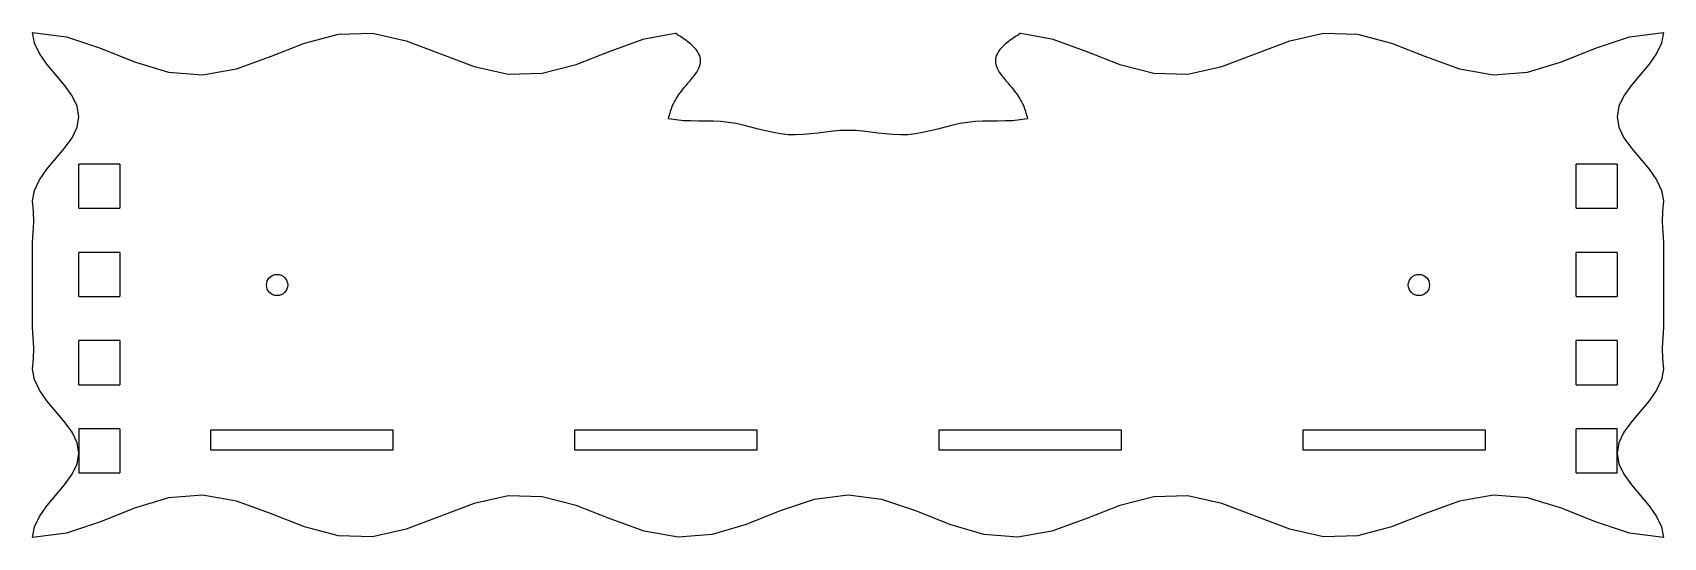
# Model space of a CAD drawing. Header units: millimetres. Extents: x 0 to 462, y 0 to 143.
import ezdxf

# ---------------------------------------------------------------- set-up
doc = ezdxf.new("R2010")
doc.units = ezdxf.units.MM
doc.layers.add('CutProfile', color=7, linetype='CONTINUOUS')

msp = doc.modelspace()

# ---------------------------------------------------------------- linework, layer by layer
at = {"layer": 'CutProfile'}
for p, q in [((0, 143), (9.62, 141.76)), ((0.5, 140.02), (0, 143)), ((1.92, 137.04), (0.5, 140.02)), ((9.62, 141.76), (19.23, 138.55)), ((19.23, 138.55), (28.85, 134.7)), ((67.32, 136.22), (76.93, 140)), ((76.93, 140), (86.55, 142.54)), ((86.55, 142.54), (96.17, 142.8)), ((96.17, 142.8), (105.78, 140.65)), ((105.78, 140.65), (125.02, 133.35)), ((163.48, 137.78), (173.1, 141.24)), ((173.1, 141.24), (181.93, 142.81)), ((182.56, 142.41), (181.93, 142.81)), ((183.37, 141.88), (182.56, 142.41)), ((184.15, 141.35), (183.37, 141.88)), ((184.89, 140.82), (184.15, 141.35)), ((185.59, 140.3), (184.89, 140.82)), ((186.23, 139.77), (185.59, 140.3)), ((186.81, 139.24), (186.23, 139.77)), ((187.34, 138.71), (186.81, 139.24)), ((187.79, 138.18), (187.34, 138.71)), ((274.26, 138.71), (273.81, 138.18)), ((274.79, 139.24), (274.26, 138.71)), ((275.37, 139.77), (274.79, 139.24)), ((276.01, 140.3), (275.37, 139.77)), ((276.71, 140.82), (276.01, 140.3)), ((277.45, 141.35), (276.71, 140.82)), ((278.23, 141.88), (277.45, 141.35)), ((279.04, 142.41), (278.23, 141.88)), ((279.67, 142.81), (279.04, 142.41)), ((279.67, 142.81), (288.5, 141.24)), ((288.5, 141.24), (298.12, 137.78)), ((336.58, 133.35), (355.82, 140.65)), ((355.82, 140.65), (365.43, 142.8)), ((365.43, 142.8), (375.05, 142.54)), ((375.05, 142.54), (384.67, 140)), ((384.67, 140), (394.28, 136.22)), ((432.75, 134.7), (442.37, 138.55)), ((442.37, 138.55), (451.98, 141.76)), ((451.98, 141.76), (461.6, 143)), ((461.1, 140.02), (459.68, 137.04)), ((461.6, 143), (461.1, 140.02)), ((4.04, 134.06), (1.92, 137.04)), ((9.06, 128.1), (4.04, 134.06)), ((28.85, 134.7), (38.47, 131.8)), ((57.7, 132.76), (67.32, 136.22)), ((144.25, 131.46), (153.87, 134)), ((153.87, 134), (163.48, 137.78)), ((188.18, 137.65), (187.79, 138.18)), ((188.5, 137.12), (188.18, 137.65)), ((188.74, 136.59), (188.5, 137.12)), ((188.92, 136.06), (188.74, 136.59)), ((188.76, 133.42), (188.92, 133.95)), ((189.02, 135.53), (188.92, 136.06)), ((188.92, 133.95), (189.02, 134.47)), ((189.05, 135), (189.02, 135.53)), ((189.02, 134.47), (189.05, 135)), ((272.58, 135.53), (272.55, 135)), ((272.55, 135), (272.58, 134.47)), ((272.68, 136.06), (272.58, 135.53)), ((272.58, 134.47), (272.68, 133.95)), ((272.86, 136.59), (272.68, 136.06)), ((272.68, 133.95), (272.84, 133.42)), ((273.1, 137.12), (272.86, 136.59)), ((273.42, 137.65), (273.1, 137.12)), ((273.81, 138.18), (273.42, 137.65)), ((298.12, 137.78), (307.73, 134)), ((307.73, 134), (317.35, 131.46)), ((394.28, 136.22), (403.9, 132.76)), ((423.13, 131.8), (432.75, 134.7)), ((457.56, 134.06), (452.54, 128.1)), ((459.68, 137.04), (457.56, 134.06)), ((38.47, 131.8), (48.08, 131.05)), ((48.08, 131.05), (57.7, 132.76)), ((125.02, 133.35), (134.63, 131.2)), ((134.63, 131.2), (144.25, 131.46)), ((185.96, 129.18), (186.4, 129.71)), ((186.4, 129.71), (186.83, 130.24)), ((186.83, 130.24), (187.24, 130.77)), ((187.24, 130.77), (187.62, 131.3)), ((187.62, 131.3), (187.97, 131.83)), ((187.97, 131.83), (188.28, 132.36)), ((188.28, 132.36), (188.54, 132.89)), ((188.54, 132.89), (188.76, 133.42)), ((272.84, 133.42), (273.06, 132.89)), ((273.06, 132.89), (273.32, 132.36)), ((273.32, 132.36), (273.63, 131.83)), ((273.63, 131.83), (273.98, 131.3)), ((273.98, 131.3), (274.36, 130.77)), ((274.36, 130.77), (274.77, 130.24)), ((274.77, 130.24), (275.2, 129.71)), ((275.2, 129.71), (275.64, 129.18)), ((317.35, 131.46), (326.97, 131.2)), ((326.97, 131.2), (336.58, 133.35)), ((403.9, 132.76), (413.52, 131.05)), ((413.52, 131.05), (423.13, 131.8)), ((11.18, 125.12), (9.06, 128.1)), ((12.6, 122.15), (11.18, 125.12)), ((182.25, 124.42), (182.59, 124.95)), ((182.59, 124.95), (182.96, 125.48)), ((182.96, 125.48), (183.35, 126.01)), ((183.35, 126.01), (183.75, 126.54)), ((183.75, 126.54), (184.18, 127.07)), ((184.18, 127.07), (184.62, 127.6)), ((184.62, 127.6), (185.06, 128.12)), ((185.06, 128.12), (185.51, 128.65)), ((185.51, 128.65), (185.96, 129.18)), ((275.64, 129.18), (276.09, 128.65)), ((276.09, 128.65), (276.54, 128.12)), ((276.54, 128.12), (276.98, 127.6)), ((276.98, 127.6), (277.42, 127.07)), ((277.42, 127.07), (277.85, 126.54)), ((277.85, 126.54), (278.25, 126.01)), ((278.25, 126.01), (278.64, 125.48)), ((278.64, 125.48), (279.01, 124.95)), ((279.01, 124.95), (279.35, 124.42)), ((450.42, 125.12), (449, 122.15)), ((452.54, 128.1), (450.42, 125.12)), ((13.1, 119.17), (12.6, 122.15)), ((180.27, 119.66), (180.42, 120.19)), ((180.42, 120.19), (180.58, 120.72)), ((180.58, 120.72), (180.75, 121.25)), ((180.75, 121.25), (180.94, 121.78)), ((180.94, 121.78), (181.15, 122.3)), ((181.15, 122.3), (181.39, 122.83)), ((181.39, 122.83), (181.65, 123.36)), ((181.65, 123.36), (181.94, 123.89)), ((181.94, 123.89), (182.25, 124.42)), ((279.35, 124.42), (279.66, 123.89)), ((279.66, 123.89), (279.95, 123.36)), ((279.95, 123.36), (280.21, 122.83)), ((280.21, 122.83), (280.45, 122.3)), ((280.45, 122.3), (280.66, 121.78)), ((280.66, 121.78), (280.85, 121.25)), ((280.85, 121.25), (281.02, 120.72)), ((281.02, 120.72), (281.18, 120.19)), ((281.18, 120.19), (281.33, 119.66)), ((449, 122.15), (448.5, 119.17)), ((11.18, 113.21), (12.6, 116.19)), ((12.6, 116.19), (13.1, 119.17)), ((180, 118.6), (180.13, 119.13)), ((182.12, 118.25), (180, 118.6)), ((180.13, 119.13), (180.27, 119.66)), ((184.23, 118.05), (182.12, 118.25)), ((186.35, 117.96), (184.23, 118.05)), ((188.47, 117.94), (186.35, 117.96)), ((190.58, 117.93), (188.47, 117.94)), ((192.7, 117.9), (190.58, 117.93)), ((194.82, 117.78), (192.7, 117.9)), ((196.93, 117.56), (194.82, 117.78)), ((199.05, 117.21), (196.93, 117.56)), ((201.17, 116.77), (199.05, 117.21)), ((203.28, 116.24), (201.17, 116.77)), ((205.4, 115.68), (203.28, 116.24)), ((207.52, 115.14), (205.4, 115.68)), ((256.2, 115.68), (254.08, 115.14)), ((258.32, 116.24), (256.2, 115.68)), ((260.43, 116.77), (258.32, 116.24)), ((262.55, 117.21), (260.43, 116.77)), ((264.67, 117.56), (262.55, 117.21)), ((266.78, 117.78), (264.67, 117.56)), ((268.9, 117.9), (266.78, 117.78)), ((271.02, 117.93), (268.9, 117.9)), ((273.13, 117.94), (271.02, 117.93)), ((275.25, 117.96), (273.13, 117.94)), ((277.37, 118.05), (275.25, 117.96)), ((279.48, 118.25), (277.37, 118.05)), ((281.6, 118.6), (279.48, 118.25)), ((281.33, 119.66), (281.47, 119.13)), ((281.47, 119.13), (281.6, 118.6)), ((448.5, 119.17), (449, 116.19)), ((449, 116.19), (450.42, 113.21)), ((9.06, 110.23), (11.18, 113.21)), ((209.63, 114.66), (207.52, 115.14)), ((211.75, 114.3), (209.63, 114.66)), ((213.87, 114.08), (211.75, 114.3)), ((215.98, 114.02), (213.87, 114.08)), ((218.1, 114.1), (215.98, 114.02)), ((220.22, 114.29), (218.1, 114.1)), ((222.33, 114.55), (220.22, 114.29)), ((224.45, 114.83), (222.33, 114.55)), ((226.57, 115.07), (224.45, 114.83)), ((228.68, 115.24), (226.57, 115.07)), ((230.8, 115.3), (228.68, 115.24)), ((232.92, 115.24), (230.8, 115.3)), ((235.03, 115.07), (232.92, 115.24)), ((237.15, 114.83), (235.03, 115.07)), ((239.27, 114.55), (237.15, 114.83)), ((241.38, 114.29), (239.27, 114.55)), ((243.5, 114.1), (241.38, 114.29)), ((245.62, 114.02), (243.5, 114.1)), ((247.73, 114.08), (245.62, 114.02)), ((249.85, 114.3), (247.73, 114.08)), ((251.97, 114.66), (249.85, 114.3)), ((254.08, 115.14), (251.97, 114.66)), ((450.42, 113.21), (452.54, 110.23)), ((4.04, 104.27), (9.06, 110.23)), ((452.54, 110.23), (457.56, 104.27)), ((1.92, 101.29), (4.04, 104.27)), ((24.7, 105.75), (13.1, 105.75)), ((13.1, 93.25), (13.1, 105.75)), ((24.7, 105.75), (24.7, 93.25)), ((448.5, 105.75), (436.9, 105.75)), ((436.9, 93.25), (436.9, 105.75)), ((448.5, 105.75), (448.5, 93.25)), ((457.56, 104.27), (459.68, 101.29)), ((0, 95.33), (0.5, 98.31)), ((0.5, 98.31), (1.92, 101.29)), ((459.68, 101.29), (461.1, 98.31)), ((461.1, 98.31), (461.6, 95.33)), ((0.21, 92.35), (0, 95.33)), ((0.32, 89.38), (0.21, 92.35)), ((13.1, 93.25), (24.7, 93.25)), ((436.9, 93.25), (448.5, 93.25)), ((461.39, 92.35), (461.28, 89.38)), ((461.6, 95.33), (461.39, 92.35)), ((0.12, 86.4), (0.32, 89.38)), ((461.28, 89.38), (461.48, 86.4)), ((0, 83.42), (0.12, 86.4)), ((0, 59.58), (0, 83.42)), ((461.48, 86.4), (461.6, 83.42)), ((461.6, 83.42), (461.6, 59.58)), ((24.7, 80.75), (13.1, 80.75)), ((13.1, 68.25), (13.1, 80.75)), ((24.7, 80.75), (24.7, 68.25)), ((448.5, 80.75), (436.9, 80.75)), ((436.9, 68.25), (436.9, 80.75)), ((448.5, 80.75), (448.5, 68.25)), ((13.1, 68.25), (24.7, 68.25)), ((436.9, 68.25), (448.5, 68.25)), ((0.12, 56.6), (0, 59.58)), ((0.32, 53.62), (0.12, 56.6)), ((24.7, 55.75), (13.1, 55.75)), ((13.1, 43.25), (13.1, 55.75)), ((24.7, 55.75), (24.7, 43.25)), ((448.5, 55.75), (436.9, 55.75)), ((436.9, 43.25), (436.9, 55.75)), ((448.5, 55.75), (448.5, 43.25)), ((461.48, 56.6), (461.28, 53.62)), ((461.6, 59.58), (461.48, 56.6)), ((0.21, 50.65), (0.32, 53.62)), ((461.28, 53.62), (461.39, 50.65)), ((0, 47.67), (0.21, 50.65)), ((0.5, 44.69), (0, 47.67)), ((461.6, 47.67), (461.1, 44.69)), ((461.39, 50.65), (461.6, 47.67)), ((1.92, 41.71), (0.5, 44.69)), ((4.04, 38.73), (1.92, 41.71)), ((13.1, 43.25), (24.7, 43.25)), ((436.9, 43.25), (448.5, 43.25)), ((459.68, 41.71), (457.56, 38.73)), ((461.1, 44.69), (459.68, 41.71)), ((9.06, 32.77), (4.04, 38.73)), ((457.56, 38.73), (452.54, 32.77)), ((11.18, 29.79), (9.06, 32.77)), ((452.54, 32.77), (450.42, 29.79)), ((12.6, 26.81), (11.18, 29.79)), ((13.1, 30.75), (13.1, 23.83)), ((24.7, 30.75), (13.1, 30.75)), ((24.7, 30.75), (24.7, 18.25)), ((50.46, 24.7), (50.46, 30.5)), ((50.46, 30.5), (101.99, 30.5)), ((101.99, 30.5), (101.99, 24.7)), ((153.51, 24.7), (153.51, 30.5)), ((153.51, 30.5), (205.04, 30.5)), ((205.04, 30.5), (205.04, 24.7)), ((256.56, 24.7), (256.56, 30.5)), ((256.56, 30.5), (308.09, 30.5)), ((308.09, 30.5), (308.09, 24.7)), ((359.61, 24.7), (359.61, 30.5)), ((359.61, 30.5), (411.14, 30.5)), ((411.14, 30.5), (411.14, 24.7)), ((436.9, 18.25), (436.9, 30.75)), ((448.5, 30.75), (436.9, 30.75)), ((448.5, 23.83), (448.5, 30.75)), ((450.42, 29.79), (449, 26.81)), ((13.1, 23.83), (12.6, 26.81)), ((12.6, 20.85), (13.1, 23.83)), ((13.1, 23.83), (13.1, 18.25)), ((101.99, 24.7), (50.46, 24.7)), ((205.04, 24.7), (153.51, 24.7)), ((308.09, 24.7), (256.56, 24.7)), ((411.14, 24.7), (359.61, 24.7)), ((449, 26.81), (448.5, 23.83)), ((448.5, 23.83), (449, 20.85)), ((448.5, 18.25), (448.5, 23.83)), ((11.18, 17.88), (12.6, 20.85)), ((449, 20.85), (450.42, 17.88)), ((4.04, 8.94), (9.06, 14.9)), ((9.06, 14.9), (11.18, 17.88)), ((13.1, 18.25), (24.7, 18.25)), ((436.9, 18.25), (448.5, 18.25)), ((450.42, 17.88), (452.54, 14.9)), ((452.54, 14.9), (457.56, 8.94)), ((38.47, 11.2), (28.85, 8.3)), ((48.08, 11.95), (38.47, 11.2)), ((57.7, 10.24), (48.08, 11.95)), ((67.32, 6.78), (57.7, 10.24)), ((125.02, 9.65), (105.78, 2.35)), ((134.63, 11.8), (125.02, 9.65)), ((144.25, 11.54), (134.63, 11.8)), ((153.87, 9), (144.25, 11.54)), ((221.18, 10.76), (211.57, 7.55)), ((230.8, 12), (221.18, 10.76)), ((240.42, 10.76), (230.8, 12)), ((250.03, 7.55), (240.42, 10.76)), ((317.35, 11.54), (307.73, 9)), ((326.97, 11.8), (317.35, 11.54)), ((336.58, 9.65), (326.97, 11.8)), ((355.82, 2.35), (336.58, 9.65)), ((403.9, 10.24), (394.28, 6.78)), ((413.52, 11.95), (403.9, 10.24)), ((423.13, 11.2), (413.52, 11.95)), ((432.75, 8.3), (423.13, 11.2)), ((0.5, 2.98), (1.92, 5.96)), ((1.92, 5.96), (4.04, 8.94)), ((28.85, 8.3), (19.23, 4.45)), ((76.93, 3), (67.32, 6.78)), ((163.48, 5.22), (153.87, 9)), ((173.1, 1.76), (163.48, 5.22)), ((211.57, 7.55), (201.95, 3.7)), ((259.65, 3.7), (250.03, 7.55)), ((298.12, 5.22), (288.5, 1.76)), ((307.73, 9), (298.12, 5.22)), ((394.28, 6.78), (384.67, 3)), ((442.37, 4.45), (432.75, 8.3)), ((457.56, 8.94), (459.68, 5.96)), ((459.68, 5.96), (461.1, 2.98)), ((0, 0), (0.5, 2.98)), ((9.62, 1.24), (0, 0)), ((19.23, 4.45), (9.62, 1.24)), ((86.55, 0.46), (76.93, 3)), ((96.17, 0.2), (86.55, 0.46)), ((105.78, 2.35), (96.17, 0.2)), ((182.72, 0.05), (173.1, 1.76)), ((192.33, 0.8), (182.72, 0.05)), ((201.95, 3.7), (192.33, 0.8)), ((269.27, 0.8), (259.65, 3.7)), ((278.88, 0.05), (269.27, 0.8)), ((288.5, 1.76), (278.88, 0.05)), ((365.43, 0.2), (355.82, 2.35)), ((375.05, 0.46), (365.43, 0.2)), ((384.67, 3), (375.05, 0.46)), ((451.98, 1.24), (442.37, 4.45)), ((461.6, 0), (451.98, 1.24)), ((461.1, 2.98), (461.6, 0))]:
    msp.add_line(p, q, dxfattribs=at)
for centre in [(69.2, 71.5), (392.4, 71.5)]:
    msp.add_circle(centre, 3, dxfattribs=at)

doc.saveas('drawing.dxf')
